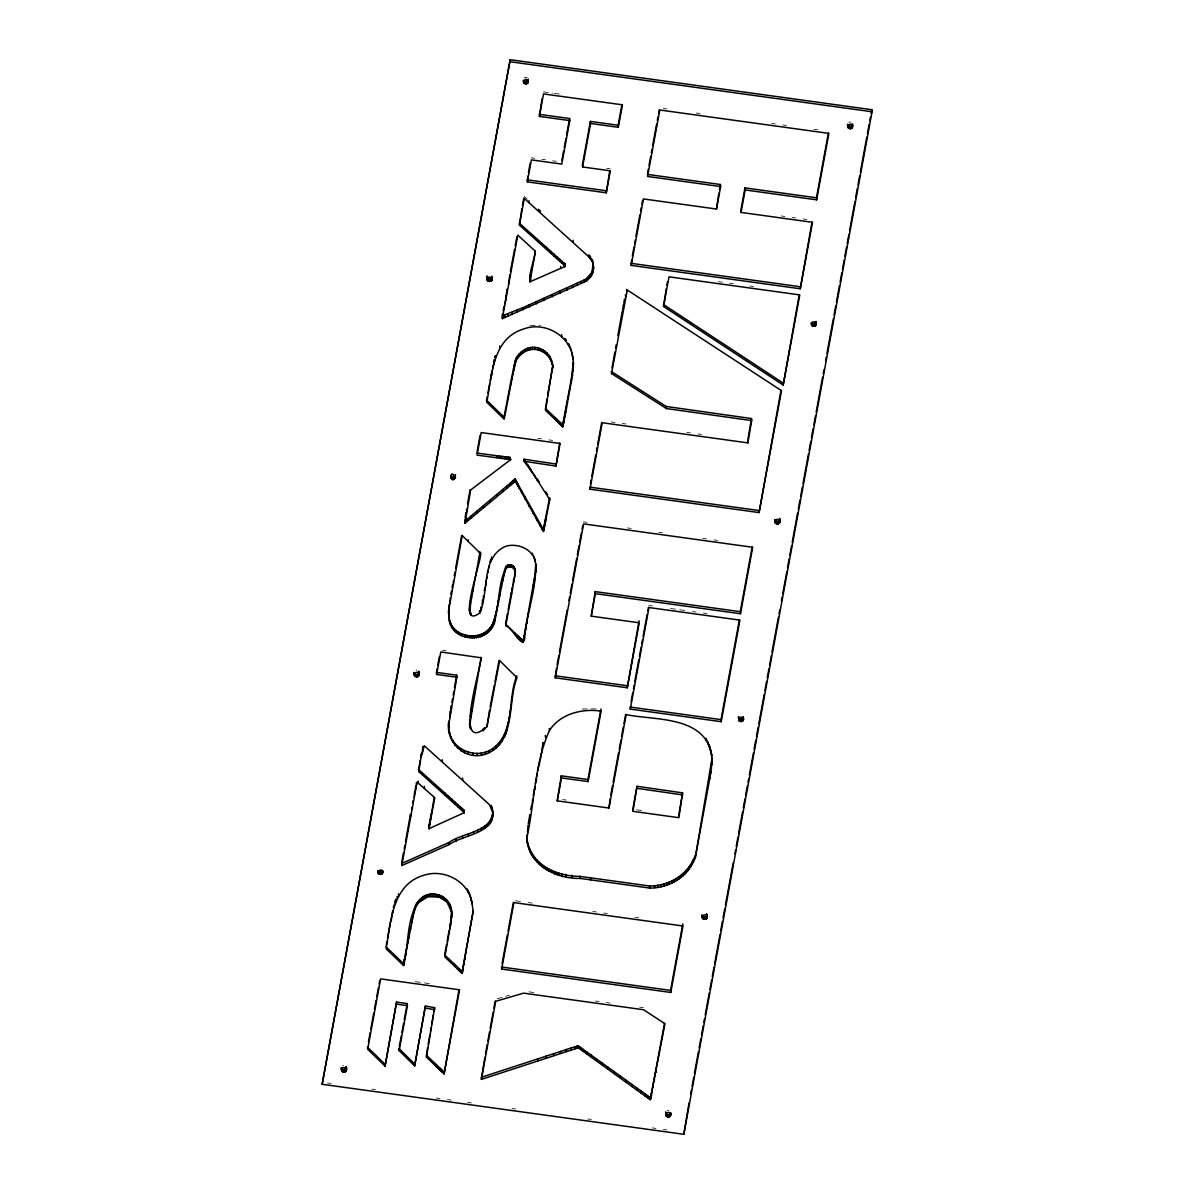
<?xml version="1.0" encoding="UTF-8"?>
<svg xmlns="http://www.w3.org/2000/svg" width="1194" height="1194" viewBox="0 0 1194 1194"><rect width="100%" height="100%" fill="white"/><g stroke="black" fill="none" stroke-linecap="round" stroke-linejoin="round"><path stroke-width="0.75" stroke-dasharray="5 3.75" d="M524.076 77.67L527.33 77.595M848.725 122.266L850.859 122.057M342.514 1065.72L343.335 1065.436M497.286 998.721L509.495 995.154M667.207 1110.39L668.938 1110.345M582.254 709.012L599.149 708.878M416.109 670.118L416.99 670.088M530.106 325.335L540.494 325.335M543.33 91.848L552.509 93.117M554.344 93.371L559.852 94.132M663.282 108.445L666.953 108.953M696.371 113.012L700.042 113.52M771.712 123.43L775.399 123.952M782.742 124.967L786.428 125.474M813.995 129.28L817.666 129.788M531.181 157.817L534.763 158.324M541.912 159.309L545.494 159.802M552.643 160.787L556.225 161.28M606.656 168.264L610.119 168.742M781.16 215.95L784.831 216.457M792.159 217.457L795.831 217.965M803.159 218.98L806.831 219.487M718.534 281.635L722.221 282.142M729.594 283.172L733.265 283.679M749.847 285.963L753.533 286.47M611.253 421.96L614.94 422.467M622.313 423.482L625.999 423.989M686.834 432.407L690.52 432.915M697.893 433.929L701.594 434.452M537.897 438.362L541.569 438.87M548.912 439.899L552.583 440.407M583.418 521.838L587.09 522.345M627.522 527.927L631.208 528.435M658.775 532.255L662.446 532.763M702.878 538.345L706.564 538.867M713.908 539.882L717.579 540.389M648.79 605.477L652.431 605.985M670.625 608.507L677.893 609.507M679.714 609.761L685.162 610.507M692.445 611.522L696.072 612.029M703.356 613.029L706.982 613.537M562.598 799.577L566.284 800.084M636.462 809.786L641.969 810.547M515.539 900.798L521.062 901.56M528.405 902.574L532.091 903.082M592.731 911.47L596.418 911.977M603.761 913.007L607.433 913.514M635.014 917.32L638.686 917.828M528.987 991.856L534.524 992.617M595.373 1001.035L599.06 1001.542M606.433 1002.572L610.134 1003.079M639.641 1007.154L643.327 1007.661M415.303 981.647L422.646 982.662M424.482 982.916L429.989 983.677M327.499 1082.988L331.186 1083.495M371.782 1089.122L375.468 1089.629M436.362 1098.047L440.049 1098.555M447.437 1099.584L451.123 1100.092M467.735 1102.39L471.421 1102.898M512.017 1108.51L515.704 1109.017M587.672 1118.972L591.358 1119.479M652.252 1127.897L655.939 1128.405M663.327 1129.434L667.013 1129.942M442.437 650.163L446.093 650.685M524.091 196.338L527.196 199.174"/><path stroke-width="1.5" d="M534.897 250.904C535.793 257.217 527.852 274.396 530.748 279.336M448.466 611.268L448.69 614.731L449.123 604.836L449.019 618.537L448.825 616.462C448.899 644.775 494.48 644.551 495.51 616.94C499.002 601.358 501.226 585.493 505.286 570.045C505.808 567.18 509.107 566.508 511.51 567.105C514.301 567.792 515.808 570.911 515.032 573.598C512.435 591.194 508.793 608.612 505.734 626.119C511.45 625.372 525.032 655.163 524.897 634.342C527.733 610.746 536.628 587.254 535.599 563.449C534.181 549.553 518.286 542.792 506.002 546.18C480.779 556.852 489.033 591.358 480.018 612.761C452.511 633.671 488.047 545.688 479.301 552.553M449.317 606.895L462.227 535.584L479.839 552.792L470.54 603.821L469.794 613.537M545.315 408.258L562.687 424.766L571.254 379.602L573.359 362.528L572.433 375.767L562.881 426.825L545.509 410.333L546.927 399.08M448.81 727.788L448.795 721.206C445.078 741.683 465.048 761.429 485.495 754.16C516.614 743.131 507.211 701.221 517.047 677.789L499.659 660.566L486.928 726.758C450.138 758.429 485.794 653.058 480.51 657.521M695.266 857.785L712.057 758.145L710.773 772.996L695.266 857.785C688.52 876.56 669.341 888.172 649.76 888.082L580.075 878.411C556.21 879.053 528.196 864.844 526.852 838.472L527.047 840.531L526.852 835.039L527.047 837.098C534.688 801.95 534.524 763.444 549.434 730.534C560.404 713.579 582.165 708.415 601.119 711.072L588.135 781.592L561.478 777.906L561.27 775.831L587.941 779.518L588.135 781.592M523.002 642.327L535.181 573.747L535.837 563.941L536.24 568.419M420.258 760.459L418.587 769.548L463.839 810.01L464.287 812.636L428.9 828.726L434.78 797.711L417.079 782.115L401.751 865.59L449.198 844.576C462.884 834.591 495.391 833.994 492.734 810.622C492.749 832.561 462.421 832.442 449.004 842.501L401.557 863.516M451.033 922.484L451.645 912.38L451.033 922.484L444.825 956.946L461.899 973.214L473.152 911.231L462.168 973.11M502.286 315.843L522.808 307.724L585.97 279.142L591.97 272.292L593.164 262.456L593.537 268.784L592.179 274.351L586.164 281.202L502.39 318.619L502.629 313.858L502.39 318.619M403.781 961.752L403.587 964.051L413.825 912.917L416.154 906.067L418.9 902.41L427.84 896.724L439.198 897.052L447.063 902.127L451.616 912.112C452.019 897.366 432.959 888.575 421.795 897.709C405.736 914.679 409.363 943.782 403.557 965.528L386.155 948.872C390.542 922.902 392.095 884.65 423.303 875.441C444.019 868.202 469.317 881.5 472.167 904.052L470.167 895.515M469.735 724.952L481.018 657.79L440.795 651.954L436.661 674.446L456.869 677.252L448.989 723.265M346.514 1069.705C346.573 1072.928 340.947 1072.675 341.499 1069.406C342.768 1063.944 349.036 1072.555 346.17 1066.854M419.258 674.789C418.915 668.386 410.109 675.714 416.781 676.744C420.378 677.491 419.273 668.715 418.766 673.476C417.721 675.311 414.497 674.968 414.079 672.834M455.526 477.51C448.093 465.212 451.571 490.047 455.481 474.66M487.346 280.321C485.361 273.814 496.57 278.635 489.988 281.381C486.242 282.381 485.854 273.381 487.719 278.859C489.331 280.187 492.256 278.769 491.824 276.605M528.285 82.192L528.241 79.341L528.285 82.192L526.793 83.61L524.3 83.267L523.42 81.117L525.897 79.162L528.435 81.401M707.161 917.29C706.818 910.888 698.027 918.216 704.684 919.246C708.281 919.992 707.176 911.216 706.669 915.977C705.624 917.813 702.415 917.47 701.982 915.335M743.384 717.161L741.31 719.475L738.489 718.057L739.444 721.086L742.325 721.251L743.578 719.221L741.892 717.101L739.414 717.549L738.683 720.131M779.966 521.569C780.01 524.793 774.384 524.539 774.951 521.285C776.204 515.808 782.473 524.435 779.607 518.718M816.144 321.843L814.084 324.171L811.263 322.738L812.204 325.768L815.099 325.932L816.338 323.902L814.666 321.783L812.174 322.231L811.457 324.813M428.855 825.681L429.004 828.681L434.228 797.473M514.345 578.284C515.286 573.299 516.33 563.15 508.047 565.061C497.794 579.194 500.241 602.313 494.182 619.432C489.674 641.282 454.72 641.253 449.526 619.925L449.72 621.984M476.839 453.063L510.211 457.481L510.569 459.69L470.645 489.988L465.078 523.106L515.435 481.242L543.419 531.599L549.777 499.734L549.583 497.674L543.345 529.39L515.107 479.167L465.078 520.987L464.75 520.196L465.078 523.106M502.823 315.917L517.793 235.143L535.419 251.277L530.002 281.769L565.374 266.307L519.42 225.129L521.823 208.816M528.017 825.397L527.494 832.397M466.093 514.704L465.899 512.629L465.257 519.644M528.27 823.756L529.808 814.741L530.002 816.8M678.685 815.621L682.58 792.861L637.014 786.294L632.79 809.278L632.984 811.338L678.879 817.681L682.58 792.861M747.966 439.108L751.474 418.542L666.192 406.467L611.358 371.498L611.552 373.573L666.386 408.542L751.683 420.601L747.877 442.884L602.239 422.736L590 489.197L759.086 512.584L781.503 390.662L627.298 290.023L611.552 373.573M450.302 597.731L449.914 603.134M450.645 709.475L451.272 705.848L451.466 707.923M451.914 702.251L452.541 698.639M453.183 695.027L453.81 691.416M454.451 687.819L456.675 675.177L436.467 672.386L437.108 668.924M547.568 395.408L552.732 366.006C552.3 352.663 537.33 342.842 525.256 349.32C520.987 351.723 516.778 355.439 515.375 360.289C511.002 379.11 507.838 398.199 503.958 417.124L486.57 400.169L487.242 396.617M545.509 410.333L552.732 366.006M426.452 1057.138L434.646 1007.632L425.377 1006.049L414.646 1065.914L399.154 1050.556L407.423 1005.646L407.229 1003.587L396.572 1002.109L385.065 1066.167L367.677 1049.227L380.617 978.886L459.571 989.811L444.078 1073.943L426.452 1057.138L427.542 1047.78M428.198 1044.123L429.81 1035.004M430.452 1031.347L431.094 1027.706M431.75 1024.049L433.362 1014.93M434.004 1011.273L434.646 1007.632M450.869 594.418L451.451 591.149M503.167 310.724L503.913 306.574L504.107 308.649M511.644 590.776L512.211 587.552L512.405 589.627M401.885 861.695L403.527 852.606M404.184 848.964L404.841 845.337M405.497 841.695L410.438 814.412L410.632 816.472M530.748 809.562L531.36 806.114M612.015 367.931L614.91 351.872M615.552 348.305L616.208 344.738M617.82 335.812L622.238 311.455M452.048 587.851L452.66 584.523M507.301 291.261L507.107 289.187L505.032 303.589M522.465 205.249L523.763 198.129M519.42 225.129L524.285 198.413L588.911 256.904L592.448 261.889L593.627 267.292M446.541 944.499L444.631 954.887L461.705 971.14L461.899 973.214M447.168 941.051L449.078 930.663L449.272 932.723M532.628 799.174L532.181 804.726M533.255 795.697L534.852 786.965L535.046 789.025M535.464 783.622L536.375 778.622L536.569 780.682M510.181 59.7L322.156 1084.286L683.819 1134.3L872.038 111.773L871.844 109.714L510.181 59.7L322.156 1084.286M368.468 1041.75L370.14 1032.735M370.797 1029.124L373.782 1012.9M374.453 1009.288L376.11 1000.274M376.782 996.662L378.438 987.647M379.095 984.035L379.767 980.438M437.735 665.461L439.332 656.819M454.272 575.702L454.944 572.03M455.615 568.359L461.69 535.36M467.511 503.808L470.123 489.689M477.152 451.332L480.033 435.706M590.388 121.415L590.582 123.475L618.328 127.31L618.134 125.251L590.388 121.415L582.388 164.906L582.582 166.966L610.313 170.802L606.268 192.801L527.33 181.876L527.808 176.145M528.479 172.488L530.166 163.324M527.33 181.876L531.375 159.892L561.777 164.085L569.792 120.594L539.389 116.4L542.046 98.774M420.93 756.817L421.601 753.175L418.781 771.608L464.287 812.636M539.389 116.4L543.524 93.923L622.462 104.833L618.328 127.31M561.926 160.22L563.583 151.16M564.255 147.534L565.926 138.474M566.583 134.847L569.598 118.534L539.181 114.34M399.289 1046.69L401.274 1035.914M401.93 1032.317L403.587 1023.348M404.244 1019.751L407.229 1003.587M582.582 166.966L590.582 123.475M507.48 613.507L505.54 624.059L522.599 640.357L522.793 642.432M508.122 609.985L511.345 592.373L511.539 594.448M444.078 1073.943L459.033 989.572M555.777 464.003L523.957 459.212L524.151 461.287L555.971 466.078L559.613 443.153M606.268 192.801L609.791 170.578M618.134 125.251L621.955 104.505M555.971 466.078L560.135 443.481L481.182 432.556L477.033 455.123L510.674 459.6M481.361 1079.406L495.734 1001.288L523.644 993.154L643.521 1009.736L664.998 1023.736L650.163 1099.644L578.254 1047.81L481.361 1079.406L484.839 1057.362M485.51 1053.72L487.182 1044.646M487.853 1041.004L489.525 1031.929M490.197 1028.288L493.197 1011.945M493.868 1008.303L495.212 1001.05M502.137 963.409L507.42 934.678M508.092 931.081L513.375 902.351M536.658 777.04L537.24 773.876M595.194 591.612L595.388 593.672L740.474 613.731L740.265 611.671L595.194 591.612L591.239 616.149L639.253 622.79L627.283 687.789L555.285 677.819L556.434 668.431M557.105 664.774L558.792 655.61M559.464 651.939L567.225 609.791M568.911 600.627L569.583 596.97M570.269 593.299L571.956 584.135M572.627 580.478L576.672 558.479M577.344 554.822L579.03 545.658M579.702 541.986L581.388 532.822M582.075 529.166L582.747 525.494M590.463 483.54L591.134 479.958M591.791 476.361L595.761 454.81M596.418 451.213L597.075 447.616M597.746 444.034L601.701 422.482M744.981 187.891L745.175 189.95L816.651 199.831L816.457 197.771L744.981 187.891L740.847 210.368L741.041 212.428L812.517 222.308L800.279 288.769L631.193 265.396L631.656 259.74M632.327 256.143L633.984 247.158M634.641 243.576L635.298 239.979M635.954 236.382L639.924 214.83M640.596 211.234L641.253 207.652M641.909 204.055L642.581 200.458M647.7 172.593L648.372 169.011M649.029 165.414L650.685 156.429M651.342 152.832L651.999 149.25M652.655 145.653L656.625 124.101M657.297 120.504L657.954 116.908M658.61 113.326L659.282 109.729M537.822 770.712L538.837 765.22M501.674 969.065L513.898 902.604L682.983 925.992L670.759 992.453L501.674 969.065L501.48 967.006L670.565 990.393L670.759 992.453M555.285 677.819L583.612 523.897L752.698 547.27L740.474 613.731M631.193 265.396L643.432 198.935L716.504 209.04L720.639 186.562L720.445 184.503L647.372 174.399M561.27 775.831L557.24 800.861L608.985 808.025L626.178 714.624C654.715 720.564 705.773 715.355 711.714 755.772L709.34 745.534L705.729 738.355L705.923 740.414M557.24 800.861L561.478 777.906M591.239 616.149L595.388 593.672M663.536 306.485L668.998 276.829L799.786 294.903L783.204 385.05L663.536 306.485L666.237 288.724M666.879 285.232L667.521 281.739M587.941 779.518L600.925 709.012M627.283 687.789L639.059 620.731M718.863 193.144L716.504 209.04M719.489 189.682L720.445 184.503M610.134 798.637L608.985 808.025M610.806 794.965L612.492 785.816M613.164 782.16L618.567 752.847M619.238 749.19L620.925 740.041M621.596 736.37L623.283 727.221M623.955 723.549L625.641 714.4M631.104 701.594L632.775 692.535M633.447 688.908L634.104 685.281M634.775 681.655L638.775 659.894M639.447 656.267L641.118 647.193M641.79 643.566L642.447 639.939M643.118 636.312L647.133 614.552M647.79 610.925L648.461 607.298M630.298 709.102L648.984 607.552L739.922 620.119L721.221 721.683L630.298 709.102L630.104 707.042L721.027 719.609L721.221 721.683M741.041 212.428L745.175 189.95M632.984 811.338L637.014 786.294M650.402 1099.584L664.476 1023.467M670.565 990.393L682.789 923.932M740.265 611.671L752.175 547.016M759.086 512.584L780.966 390.408M800.279 288.769L811.995 222.054M816.457 197.771L828.367 133.116M721.027 719.609L739.384 619.865M783.204 385.05L799.249 294.649M816.651 199.831L828.89 133.385L659.804 109.997L647.566 176.458L720.639 186.562M689.013 1102.913L683.819 1134.3M690.699 1093.749L691.386 1090.092M692.057 1086.421L693.744 1077.257M694.415 1073.6L698.46 1051.601M699.132 1047.944L700.818 1038.78M701.505 1035.108L703.191 1025.959M703.863 1022.288L704.535 1018.616M705.206 1014.96L709.251 992.96M709.937 989.304L711.624 980.14M712.296 976.468L713.982 967.319M714.654 963.648L720.057 934.335M720.728 930.663L722.415 921.499M723.086 917.843L724.773 908.679M725.445 905.007L733.206 862.859M734.892 853.695L735.564 850.038M736.235 846.367L737.922 837.203M738.608 833.546L742.653 811.547M743.325 807.89L745.011 798.726M745.683 795.055L747.369 785.891M748.041 782.234L748.728 778.563M749.399 774.906L753.444 752.907M754.115 749.25L755.802 740.086M756.474 736.414L758.16 727.25M758.847 723.594L764.235 694.266M764.906 690.61L766.593 681.446M767.279 677.774L768.966 668.625M769.637 664.954L771.324 655.79M771.996 652.118L778.413 617.313M779.085 613.641L779.757 609.985M781.443 600.821L782.115 597.149M782.786 593.493L786.846 571.493M787.518 567.837L789.204 558.673M789.876 555.001L791.562 545.837M792.234 542.18L797.637 512.853M798.308 509.196L799.995 500.032M800.667 496.361L802.353 487.197M803.025 483.54L808.428 454.213M809.099 450.556L810.786 441.392M811.457 437.72L813.144 428.556M813.83 424.9L815.517 415.736M816.189 412.064L822.591 377.259M823.263 373.588L823.95 369.916M825.636 360.767L826.308 357.096M826.979 353.424L833.382 318.619M834.069 314.947L835.755 305.783M836.427 302.127L839.457 285.635M840.128 281.963L841.815 272.799M842.501 269.143L844.188 259.979M844.859 256.307L846.546 247.143M847.218 243.486L848.904 234.322M849.576 230.651L854.979 201.338M855.65 197.667L857.337 188.503M858.008 184.846L859.695 175.682M860.367 172.011L866.784 137.191M867.456 133.534L869.142 124.37M869.814 120.698L870.486 117.042M871.172 113.37L871.844 109.714M487.898 393.08L489.555 384.199M490.212 380.662L492.092 370.662M552.926 368.065C552.494 354.722 537.524 344.902 525.45 351.379C521.181 353.782 516.972 357.499 515.569 362.349C511.196 381.17 508.032 400.259 504.166 419.184L486.764 402.229C492.122 376.319 491.838 339.021 523.136 329.156C544.837 320.693 571.239 335.992 573.09 359.513L571.732 352.081M386.274 945.081L386.916 941.633M387.557 938.186L390.438 922.693M414.616 791.667L414.184 797.099M486.122 580.971L485.764 586.03M622.567 309.739L623.522 304.589L623.716 306.649M539.792 760.071L539.375 765.444M509.778 274.889L508.599 284.217M510.45 271.247L514.539 249.442M515.226 245.8L516.927 236.71M540.942 753.862L540.598 758.817M391.975 914.485L391.274 921.305M385.065 1066.167L396.572 1002.109M414.646 1065.914L425.377 1006.049M623.775 303.201L624.566 299.037L624.76 301.112M542.389 746.175L541.688 753.041M421.795 755.235L424.228 745.698L489.436 804.652L492.928 812.696M484.286 590.731L484.794 588.09L484.988 590.149M448.735 726.952C448.675 748.578 475.839 760.862 492.749 748.474C515.524 732.086 507.331 698.281 516.853 675.729M489.48 710.385L486.928 726.758M490.167 706.803L494.301 685.341M494.988 681.759L499.122 660.297M542.628 744.952L543.106 742.519L543.3 744.578M492.615 367.976L493.107 365.498L493.301 367.558M392.229 913.201L392.736 910.649L392.93 912.709M423.094 748.728L422.9 746.653L422.303 752.578M482.615 599.254L482.182 604.403M393.363 907.589L393.901 905.171L394.11 907.246M403.557 965.528L403.975 963.812M494.823 357.513L495.271 355.767L495.465 357.827M528.211 79.744L526.166 81.67L523.539 80.61M455.436 475.063L453.407 476.973L450.765 475.913M378.005 872.948L378.423 870.665L381.229 869.904L382.856 871.635L381.662 874.068L378.767 873.904L377.811 870.874L380.199 872.336L382.677 870.381M852.576 127.042C853.441 120.698 843.442 126.474 849.785 128.594C853.665 129.982 852.8 120.445 852.203 125.34C851.158 127.176 847.949 126.833 847.516 124.698M670.67 1115.33C671.521 1108.987 661.521 1114.763 667.864 1116.883C671.461 1118.196 671.341 1109.375 670.043 1113.972C668.804 1115.45 665.998 1114.957 665.61 1112.987M489.943 562.09L490.749 559.255L490.943 561.329M341.32 1068.152L344.26 1069.958L346.275 1067.242M774.757 520.017L777.697 521.823L779.727 519.106M527.464 843.277L527.27 841.218C531.643 865.172 557.628 876.545 579.881 876.351L649.566 886.008C669.147 886.112 688.326 874.501 695.072 855.725M479.301 611.686L479.824 610.701L480.018 612.761M467.69 540.927L468.466 539.807M519.226 223.069L564.822 263.859L564.598 266.755M428.81 826.621L429.258 828.591M481.167 1077.346L578.06 1045.75L650.208 1097.525M510.375 61.76L872.038 111.773M527.136 179.816L606.074 190.727M630.999 263.322L800.084 286.709M758.891 510.525L589.806 487.137L590 489.197M555.091 675.759L627.089 685.714M396.766 1004.169L407.423 1005.646M637.223 788.368L682.774 794.92M425.571 1008.124L434.84 1009.691M471.003 613.209L470.958 615.119M663.342 304.425L783.01 382.99M540.643 211.219L538.479 209.293L538.673 211.353M426.258 1055.078L443.884 1071.884M385.946 946.797L403.363 963.454M384.871 1064.108L367.483 1047.153L367.677 1049.227M414.452 1063.839L398.96 1048.481L399.154 1050.556M590.672 257.173L588.717 254.844L588.911 256.904M564.941 338.32L566.463 340.32M469.63 724.862L470.899 729.146M523.957 459.212L549.777 499.734M524.151 461.287L527.091 465.481M539.106 481.779L537.21 478.884L537.404 480.958M545.762 491.898L547.673 494.779M466.914 888.62L469.749 894.276M470.003 612.253L469.391 610.298M570.105 347.066L568.448 343.573L568.642 345.633M592.791 261.128L592.254 259.829L592.448 261.889M492.525 809.219L491.674 806.517L491.868 808.592M570.538 348.305L571.419 350.782M535.405 561.374L534.852 559.031L535.046 561.105M471.958 901.977L473.346 913.291M572.881 357.439L573.553 364.588M711.52 753.698L712.296 761.429M451.422 910.052L451.854 914.44M852.203 125.34L852.397 127.415M851.949 125.683L852.143 127.743M851.65 125.967L851.844 128.042M851.292 126.206L851.486 128.28M850.889 126.385L851.083 128.459M850.471 126.504L850.665 128.564M850.024 126.549L850.218 128.609M849.591 126.519L849.785 128.594M849.158 126.43L849.352 128.489M848.755 126.265L848.949 128.34M848.397 126.042L848.591 128.116M848.083 125.773L848.277 127.833M847.636 125.086L848.024 127.504M847.486 124.295L847.725 126.758M816.114 321.44L816.308 324.305M816.009 322.634L816.203 324.693M815.815 323.007L816.009 325.067M815.577 323.335L815.771 325.41M815.263 323.634L815.457 325.693M814.905 323.873L815.099 325.932M814.502 324.052L814.696 326.111M814.084 324.171L814.278 326.231M813.636 324.216L813.83 326.275M813.204 324.186L813.398 326.246M812.771 324.096L812.98 326.156M812.383 323.932L812.577 325.992M812.01 323.708L812.204 325.768M811.696 323.425L811.89 325.484M811.442 323.111L811.636 325.171M779.413 518.36L779.816 522.36M779.443 520.659L779.637 522.733M779.189 521.002L779.384 523.062M778.876 521.285L779.07 523.36M778.518 521.524L778.712 523.599M778.115 521.703L778.324 523.778M777.697 521.823L777.891 523.882M777.264 521.868L777.458 523.927M776.816 521.838L777.01 523.912M776.399 521.748L776.593 523.808M775.996 521.584L776.19 523.644M775.637 521.36L775.831 523.435M775.324 521.091L775.518 523.151M774.876 520.405L775.249 522.823M774.712 519.614L774.951 522.077M751.474 418.542L751.683 420.601M747.668 440.825L747.877 442.884M743.34 716.758L743.549 719.624M743.235 717.952L743.25 720.385M742.802 718.654L742.996 720.728M742.489 718.952L742.683 721.012M742.131 719.191L742.325 721.251M741.743 719.37L741.937 721.43M741.31 719.475L741.504 721.549M740.877 719.519L741.071 721.594M740.429 719.504L740.638 721.564M740.011 719.4L740.205 721.474M739.608 719.251L739.802 721.31M739.25 719.027L739.444 721.086M738.937 718.743L739.131 720.803M738.474 716.49L738.877 720.489M712.027 760.936L712.221 762.996M710.609 749.504L710.803 751.563M711.788 763.16L711.982 765.235M709.34 745.534L709.534 747.593M711.326 766.399L711.52 768.458M710.564 770.936L710.773 772.996M707.714 741.817L707.908 743.892M709.49 777.13L709.684 779.189M708.027 785.279L708.221 787.353M706.117 795.741L706.311 797.801M666.192 406.467L666.386 408.542M706.654 913.679L707.042 917.679M706.669 915.977L706.863 918.052M706.415 916.32L706.609 918.38M706.117 916.604L706.311 918.679M705.758 916.843L705.952 918.917M705.356 917.022L705.55 919.096M704.923 917.141L705.132 919.201M704.49 917.186L704.684 919.246M704.057 917.156L704.251 919.216M703.624 917.067L703.818 919.126M703.221 916.902L703.415 918.962M702.863 916.679L703.057 918.738M702.296 916.082L702.744 918.47M701.953 914.932L702.296 917.783M693.147 859.605L693.341 861.665M691.804 862.172L691.998 864.232M690.46 864.516L690.654 866.59M689.072 866.665L689.281 868.739M687.64 868.65L687.834 870.71M686.132 870.486L686.326 872.56M684.52 872.217L684.714 874.277M682.774 873.844L682.983 875.903M626.552 289.455L626.746 291.515M680.908 875.411L681.102 877.471M625.417 294.739L625.611 296.799M678.864 876.933L679.058 878.993M676.535 878.5L676.729 880.56M674.147 879.888L674.341 881.963M620.716 319.768L620.91 321.828M671.655 881.142L671.864 883.202M669.088 882.232L669.282 884.291M666.431 883.172L666.625 885.232M663.655 883.963L663.849 886.038M660.76 884.62L660.954 886.694M657.745 885.142L657.939 887.202M654.581 885.53L654.775 887.59M593.343 266.725L593.537 268.784M593.105 268.307L593.299 270.381M592.806 269.754L593 271.814M591.552 258.516L591.746 260.576M592.433 271.068L592.627 273.127M591.97 272.292L592.179 274.351M649.566 886.008L649.76 888.082M591.433 273.426L591.627 275.486M589.612 255.785L589.806 257.844M670.282 1113.644L670.476 1115.703M590.776 274.501L590.97 276.56M670.043 1113.972L670.237 1116.047M669.73 1114.271L669.924 1116.33M590.015 275.53L590.209 277.605M669.371 1114.509L669.565 1116.569M668.968 1114.689L669.162 1116.748M589.12 276.545L589.329 278.605M668.55 1114.793L668.744 1116.868M668.103 1114.838L668.297 1116.912M667.67 1114.823L667.864 1116.883M588.105 277.53L588.299 279.59M667.237 1114.718L667.431 1116.793M666.849 1114.569L667.043 1116.629M666.476 1114.345L666.67 1116.405M666.162 1114.062L666.356 1116.121M586.926 278.53L587.135 280.605M665.715 1111.808L666.103 1115.808M585.97 279.142L586.164 281.202M569.598 118.534L569.792 120.594M584.045 280.142L584.239 282.202M581.165 281.545L581.359 283.605M655.864 1070.227L656.058 1072.287M654.312 1078.54L654.506 1080.615M577.314 283.366L577.508 285.426M653.088 1085.033L653.282 1087.092M573.001 240.263L573.195 242.322M652.148 1089.883L652.342 1091.958M651.431 1093.346L651.625 1095.405M650.894 1095.629L651.088 1097.689M650.506 1096.943L650.7 1099.002M649.969 1097.584L650.163 1099.644M572.508 285.575L572.702 287.65M649.252 1097.092L649.446 1099.167M647.476 1095.838L647.67 1097.898M644.745 1093.868L644.939 1095.928M565.18 264.232L565.269 266.381M564.822 263.859L565.001 266.531M566.732 288.217L566.926 290.276M563.762 262.859L563.956 264.934M573.254 365.468L573.448 367.528M572.896 369.095L573.09 371.155M641.148 1091.271L641.342 1093.331M562.061 261.307L562.255 263.367M572.239 373.707L572.433 375.767M559.792 259.247L559.986 261.307M560.628 266.411L560.822 268.471M571.254 379.602L571.448 381.677M636.79 1088.122L636.999 1090.182M569.926 387.11L570.12 389.169M557.016 256.755L557.21 258.814M559.986 291.246L560.18 293.321M568.195 396.527L568.389 398.587M553.822 253.859L554.016 255.934M561.613 334.618L561.807 336.693M567.254 401.587L567.448 403.647M631.79 1084.495L631.984 1086.555M566.359 406.363L566.568 408.423M550.24 250.665L550.434 252.725M565.538 410.766L565.732 412.826M564.777 414.706L564.971 416.766M564.105 418.109L564.299 420.184M552.255 294.709L552.449 296.769M626.253 1080.466L626.447 1082.525M563.553 420.9L563.747 422.974M546.359 247.203L546.553 249.262M563.12 422.989L563.314 425.064M562.822 424.303L562.881 426.825M562.493 424.616L562.687 426.676M562.046 424.228L562.24 426.288M561.359 423.616L561.568 425.676M560.479 422.795L560.673 424.855M527.912 80.505L528.106 82.565M527.658 80.834L527.852 82.908M527.36 81.132L527.554 83.192M559.419 421.795L559.613 423.855M527.002 81.371L527.196 83.431M526.599 81.55L526.793 83.61M620.253 1076.107L620.462 1078.167M526.166 81.67L526.375 83.729M558.195 420.646L558.389 422.706M525.733 81.714L525.927 83.774M525.3 81.685L525.494 83.744M551.971 362.573L552.165 364.633M524.867 81.595L525.062 83.655M551.121 359.692L551.315 361.767M556.837 419.363L557.031 421.422M524.464 81.431L524.659 83.49M524.106 81.207L524.3 83.267M523.793 80.923L523.987 82.983M549.971 357.081L550.18 359.14M523.345 80.237L523.733 82.67M555.389 417.96L555.583 420.034M543.568 298.56L543.763 300.634M548.539 354.737L548.733 356.812M546.822 352.693L547.016 354.752M613.925 1071.511L614.134 1073.57M544.852 350.946L545.046 353.021M528.927 200.741L529.121 202.801M542.643 349.543L542.837 351.603M536.196 301.828L536.39 303.888M540.21 348.469L540.419 350.529M590.448 877.829L590.642 879.888M607.612 1066.899L607.806 1068.973M531.614 267.71L531.808 269.769M531.091 270.516L531.285 272.575M530.643 272.963L530.837 275.023M537.598 347.752L537.793 349.812M530.285 275.038L530.479 277.098M530.017 276.724L530.211 278.799M529.823 278.053L530.3 281.665M529.733 278.993L530.002 281.769M534.793 347.409L534.987 349.469M601.627 1062.57L601.821 1064.63M529.226 304.903L529.42 306.962M532.255 347.424L532.449 349.484M546.031 516.912L546.225 518.972M579.881 876.351L580.075 878.411M529.823 347.752L530.017 349.812M545.494 519.688L545.688 521.763M596.09 1058.556L596.284 1060.63M545.001 522.196L545.195 524.27M544.554 524.39L544.748 526.464M527.479 348.379L527.688 350.439M544.151 526.241L544.345 528.3M543.807 527.703L544.016 529.778M522.808 307.724L523.002 309.783M543.539 528.763L543.733 530.837M525.256 349.32L525.45 351.379M542.121 527.703L542.315 529.763M591.105 1054.974L591.299 1057.033M535.33 476.048L535.524 478.107M539.778 523.599L539.972 525.673M523.151 350.543L523.345 352.603M571.836 875.217L572.03 877.277M533.524 473.331L533.718 475.391M521.166 352.051L521.36 354.125M517.032 310.246L517.226 312.306M536.524 517.868L536.718 519.927M532.031 472.839L530.285 468.466L530.479 470.526M586.776 1051.854L586.97 1053.929M519.3 353.857L519.494 355.916M528.927 466.421L529.121 468.481M532.718 511.122L532.912 513.181M583.194 1049.302L583.388 1051.377M517.569 355.946L517.778 358.006M527.778 464.72L527.972 466.779M565.926 874.336L566.12 876.396M512.047 312.41L512.241 314.485M535.957 567.986L536.151 570.06M515.987 358.319L516.181 360.379M515.733 358.976L515.927 361.036M535.688 570.344L535.882 572.419M534.196 556.897L534.39 558.971M515.375 360.289L515.569 362.349M580.493 1047.392L580.687 1049.451M528.718 503.972L528.912 506.047M535.181 573.747L535.375 575.821M514.883 362.245L515.077 364.319M549.24 728.474L549.434 730.534M532.479 553.21L532.673 555.27M514.301 364.886L514.495 366.946M578.732 1046.183L578.926 1048.242M534.39 578.523L534.584 580.582M561.762 873.665L561.956 875.739M578.06 1045.75L578.254 1047.81M513.584 368.2L513.778 370.274M577.165 1045.989L577.359 1048.048M507.943 314.186L508.137 316.246M505.898 295.694L506.092 297.754M524.867 497.062L525.062 499.122M533.27 584.985L533.464 587.045M512.748 372.215L512.942 374.274M558.926 873.142L559.12 875.202M511.808 376.916L512.002 378.976M545.285 735.4L545.494 737.474M574.807 1046.705L575.001 1048.78M531.763 593.463L531.957 595.522M504.853 315.5L505.047 317.559M521.509 491.003L521.703 493.062M510.733 382.334L510.928 384.393M557.031 872.68L557.225 874.754M555.658 872.247L555.867 874.306M502.898 316.306L503.092 318.365M518.987 486.421L519.181 488.48M529.823 604.283L530.017 606.343M554.434 871.739L554.628 873.814M571.15 1047.869L571.344 1049.929M517.674 483.928L517.868 485.988M517.286 483.152L517.48 485.212M516.912 482.406L517.106 484.466M516.554 481.704L516.763 483.764M515.942 480.481L516.435 483.122M515.689 479.988L515.883 482.048M515.33 479.331L515.674 481.66M528.121 613.731L528.315 615.791M515.107 479.167L515.435 481.242M514.808 479.316L515.002 481.376M514.375 479.585L514.569 481.66M551.434 870.441L551.628 872.501M513.823 479.988L514.017 482.063M526.718 621.447L526.927 623.507M513.151 480.51L513.345 482.57M566.299 1049.422L566.493 1051.496M499.674 346.006L499.868 348.066M510.211 457.481L510.405 459.541M512.405 481.122L512.599 483.182M548.777 869.157L548.971 871.217M525.599 627.566L525.793 629.626M509.42 457.347L509.614 459.406M511.569 481.824L511.763 483.883M491.704 276.217L492.018 279.471M491.719 277.799L491.913 279.859M491.525 278.157L491.719 280.232M510.689 482.585L510.883 484.66M491.286 278.5L491.48 280.56M508.181 457.168L508.375 459.227M524.703 632.283L524.897 634.342M490.973 278.784L491.167 280.859M546.374 867.844L546.568 869.904M490.615 279.023L490.809 281.097M509.763 483.421L509.957 485.495M490.212 279.202L490.406 281.277M524.002 635.745L524.196 637.805M489.794 279.321L489.988 281.381M506.525 456.929L506.719 458.989M523.479 638.118L523.673 640.178M489.346 279.366L489.54 281.426M523.091 639.566L523.285 641.641M488.913 279.336L489.107 281.411M544.195 866.486L544.389 868.545M488.48 279.247L488.674 281.306M522.345 640.148L522.539 642.208M488.092 279.083L488.286 281.142M487.719 278.859L487.913 280.933M504.495 456.645L504.689 458.705M521.853 639.686L522.047 641.76M487.137 275.948L487.331 278.023M487.406 278.59L487.6 280.65M507.122 485.734L507.316 487.794M514.793 568.344L515.196 572.195M560.404 1051.332L560.598 1053.392M514.838 571.538L515.032 573.598M486.839 276.709L487.167 279.963M514.39 567.404L514.584 569.478M521.136 639.029L521.33 641.088M494.525 361.752L494.316 359.692L493.943 364.394M514.554 573.568L514.748 575.642M542.195 865.038L542.389 867.098M513.823 566.598L514.017 568.657M520.241 638.178L520.435 640.238M513.107 565.926L513.301 567.986M502.137 456.332L502.346 458.392M512.271 565.404L512.465 567.478M513.808 581.523L513.614 579.448L513.166 585.299M519.166 637.163L519.36 639.223M540.33 863.456L540.524 865.516M511.316 565.046L511.51 567.105M517.957 636.014L518.151 638.074M538.524 861.71L538.718 863.784M510.286 564.866L510.48 566.926M516.629 634.745L516.823 636.805M499.525 455.989L499.719 458.048M502.599 489.615L502.793 491.674M491.54 373.558L491.734 375.632M509.196 564.866L509.39 566.926M515.211 633.387L515.405 635.447M536.748 859.784L536.942 861.844M508.047 565.061L508.241 567.12M553.628 1053.526L553.822 1055.6M534.957 857.605L535.151 859.68M496.689 455.615L496.883 457.675M507.137 565.314L507.331 567.389M506.39 565.732L506.584 567.792M533.882 856.232L534.076 858.307M505.734 566.538L505.928 568.598M532.972 855.038L533.166 857.098M505.092 567.986L505.286 570.045M532.226 853.964L532.42 856.023M531.584 852.949L531.778 855.008M504.405 570.314L504.599 572.374M531.032 851.949L531.226 854.009M530.539 850.919L530.733 852.979M496.719 494.6L496.913 496.659M530.061 849.785L530.255 851.844M503.584 573.777L503.778 575.851M529.599 848.501L529.793 850.576M529.106 847.024L529.3 849.098M486.57 400.169L486.764 402.229M528.047 843.874L528.241 845.934M502.57 578.627L502.764 580.687M546.091 1055.989L546.285 1058.063M501.271 585.09L501.465 587.164M499.644 593.433L499.838 595.493M490.077 500.211L490.271 502.271M510.062 711.311L510.271 713.37M498.182 600.851L498.376 602.91M508.853 717.624L509.047 719.698M497.002 606.761L497.197 608.836M507.883 722.504L508.077 724.579M491.57 557.031L491.764 559.091M507.122 726.191L507.316 728.25M496.062 611.373L496.256 613.432M537.927 1058.66L538.121 1060.735M506.51 728.892L506.704 730.952M495.316 614.88L495.51 616.94M505.987 730.847L506.181 732.922M494.704 617.507L494.898 619.567M505.495 732.31L505.689 734.385M489.092 565.777L489.286 567.837M494.182 619.432L494.376 621.492M505.002 733.504L505.196 735.564M483.227 505.957L483.421 508.032M493.704 620.895L493.898 622.955M504.435 734.653L504.629 736.713M493.212 622.074L493.406 624.134M488.107 570.493L488.301 572.553M492.674 623.193L492.868 625.253M491.838 624.746L492.032 626.82M486.958 576.493L487.152 578.553M501.987 738.892L502.181 740.952M491.003 626.178L491.197 628.238M490.137 627.462L490.331 629.537M489.227 628.656L489.421 630.716M499.196 742.623L499.391 744.683M488.271 629.731L488.465 631.79M476.734 511.39L476.928 513.465M487.256 630.731L487.451 632.79M483.301 595.806L483.495 597.866M486.182 631.656L486.376 633.716M496.122 745.817L496.316 747.877M485.018 632.507L485.212 634.581M483.764 633.313L483.958 635.387M481.137 609.179L480.943 607.119L480.764 610.716M471.167 516.032L471.361 518.092M482.018 634.253L482.212 636.312M492.749 748.474L492.943 750.533M480.167 634.999L480.361 637.059M466.541 509.107L466.735 511.166M478.227 635.551L478.421 637.611M489.137 750.578L489.331 752.638M467.108 519.39L467.302 521.45M472.57 589.164L472.764 591.224M465.406 515.435L465.615 517.509M476.197 635.895L476.391 637.954M465.078 520.987L465.287 523.047M492.182 807.86L492.376 809.92M492.794 812.084L492.898 815.666M484.376 727.639L484.57 729.698M464.764 520.793L464.959 522.853M492.48 815.189L492.674 817.248M471.272 596.328L471.466 598.388M491.018 805.204L491.212 807.263M492.137 816.726L492.346 818.785M491.704 818.144L491.898 820.203M485.301 752.101L485.495 754.16M474.078 636.059L474.287 638.118M482.928 728.937L483.122 731.012M491.152 819.472L491.346 821.532M470.346 601.746L470.54 603.821M490.465 820.696L490.659 822.756M470.6 612.925L470.794 614.985M469.735 605.701L469.929 607.776M469.436 608.462L469.63 610.522M489.659 821.86L489.853 823.92M471.869 636.029L472.078 638.089M488.704 822.95L488.898 825.024M455.153 475.824L455.347 477.884M481.257 753.026L481.466 755.101M454.899 476.152L455.093 478.227M487.615 823.994L487.809 826.069M454.586 476.451L454.78 478.51M469.57 635.79L469.779 637.85M454.227 476.69L454.421 478.749M453.824 476.869L454.018 478.928M453.407 476.973L453.601 479.048M486.346 825.009L486.54 827.069M452.974 477.018L453.168 479.092M452.526 477.003L452.72 479.063M467.197 635.372L467.391 637.432M452.108 476.899L452.302 478.973M484.928 825.994L485.122 828.069M451.705 476.749L451.899 478.809M472.943 700.52L473.137 702.579M451.332 476.525L451.541 478.585M451.019 476.242L451.228 478.301M477.063 753.354L477.257 755.429M450.586 475.555L450.959 477.988M483.749 826.636L483.943 828.696M464.72 634.745L464.914 636.82M471.466 709.012L471.66 711.087M481.361 827.785L481.555 829.845M470.436 715.325L470.63 717.385M469.794 719.833L469.988 721.892M461.421 633.596L461.615 635.671M470.018 726.146L470.227 728.206M472.72 753.071L472.914 755.13M477.913 829.412L478.107 831.472M458.496 632.133L458.69 634.208M453.257 581.194L453.451 583.269M468.272 752.16L468.466 754.22M455.959 630.357L456.153 632.417M473.525 831.442L473.719 833.502M453.795 628.238L453.989 630.313M464.257 750.727L464.451 752.802M452.004 625.805L452.198 627.865M456.675 675.177L456.869 677.252M450.586 623.029L450.78 625.089M448.735 607.612L448.929 609.671M448.541 609.671L448.735 611.731M460.66 748.787L460.854 750.862M468.317 833.815L468.511 835.89M462.6 778.1L462.794 780.16M463.839 810.01L464.048 812.98M457.526 746.354L457.72 748.414M463.317 809.532L463.511 811.592M471.018 898.007L471.212 900.082M462.138 808.457L462.332 810.517M454.824 743.414L455.018 745.489M460.347 806.846L460.541 808.905M468.167 890.784L468.361 892.843M462.406 836.501L462.6 838.561M450.541 713.34L450.332 711.281L449.825 717.579M452.601 740.011L452.795 742.071M458.018 804.756L458.212 806.816M450.825 736.116L451.019 738.176M449.541 731.758L449.735 733.817M448.616 723.042L448.765 726.549M455.242 802.264L455.436 804.323M455.929 839.412L456.123 841.471M452.048 799.398L452.242 801.472M466.153 950.484L466.347 952.558M464.899 957.484L465.093 959.558M448.526 796.264L448.72 798.323M436.467 672.386L436.661 674.446M463.929 962.737L464.123 964.797M463.212 966.483L463.406 968.543M462.675 968.946L462.869 971.006M442.213 759.712L442.407 761.772M462.287 970.394L462.481 972.453M444.75 792.876L444.944 794.935M461.421 970.946L461.615 973.006M449.004 842.501L449.198 844.576M461.123 970.662L461.317 972.737M460.6 970.17L460.794 972.229M459.854 969.483L460.063 971.543M458.944 968.603L459.138 970.677M457.869 967.588L458.078 969.647M450.944 907.813L451.138 909.873M451.66 913.365L451.78 916.664M456.675 966.439L456.869 968.513M451.436 916.141L451.631 918.216M450.242 905.664L450.437 907.739M451.183 918.067L451.377 920.126M455.377 965.2L455.571 967.259M449.317 903.649L449.511 905.709M450.571 925.335L450.362 923.26L449.974 928.723M448.183 901.769L448.392 903.843M453.989 963.871L454.183 965.931M446.869 900.052L447.063 902.127M445.377 898.53L445.571 900.589M443.705 897.201L443.899 899.261M441.884 896.112L442.078 898.172M440.511 895.5L440.705 897.56M418.736 671.177L418.96 675.55M418.512 673.819L418.706 675.879M418.198 674.103L418.393 676.177M439.004 894.978L439.198 897.052M417.84 674.341L418.034 676.416M431.049 813.92L431.243 815.98M417.452 674.52L417.646 676.595M430.541 816.532L430.736 818.606M417.019 674.64L417.213 676.699M416.587 674.685L416.781 676.744M430.094 818.95L430.288 821.009M437.377 894.59L437.571 896.649M416.139 674.655L416.333 676.714M415.721 674.565L415.915 676.625M429.676 821.114L429.87 823.188M422.542 748.354L422.736 750.429M415.318 674.401L415.512 676.461M429.333 822.994L429.527 825.054M414.96 674.177L415.154 676.237M429.049 824.532L429.243 826.591M435.691 894.291L435.9 896.351M414.646 673.909L414.84 675.968M414.393 673.58L414.587 675.64M414.034 672.431L414.393 675.282M424.303 786.339L424.497 788.413M433.989 894.127L434.183 896.187M432.288 894.067L432.482 896.127M430.631 894.142L430.825 896.201M418.587 769.548L418.781 771.608M418.213 781.04L418.407 783.1M429.079 894.336L429.273 896.395M427.646 894.664L427.84 896.724M416.318 782.727L416.512 784.786M426.542 895.052L426.736 897.112M415.9 787.906L415.706 785.846L415.124 792.055M425.377 895.575L425.571 897.634M441.661 1069.794L441.855 1071.869M441.034 1069.197L441.228 1071.272M424.168 896.201L424.363 898.261M440.228 1068.451L440.422 1070.511M439.288 1067.54L439.482 1069.615M422.974 896.918L423.169 898.978M438.213 1066.526L438.422 1068.6M412.915 800.875L413.109 802.935M421.795 897.709L421.989 899.783M437.064 1065.421L437.258 1067.496M420.676 898.56L420.87 900.634M411.721 807.368L411.915 809.428M435.84 1064.257L436.034 1066.317M419.631 899.44L419.825 901.515M434.571 1063.033L434.765 1065.108M418.706 900.351L418.9 902.41M417.9 901.246L418.109 903.306M416.84 902.619L417.034 904.679M415.96 904.007L416.154 906.067M415.169 905.664L415.363 907.739M414.422 907.858L414.616 909.932M413.631 910.858L413.825 912.917M412.736 914.902L412.93 916.962M411.661 920.261L411.855 922.335M410.348 927.216L410.542 929.275M408.721 935.992L408.915 938.066M407.811 940.917L408.005 942.991M406.945 945.573L407.139 947.633M406.139 949.842L406.333 951.916M405.393 953.678L405.587 955.752M404.751 956.991L404.945 959.066M398.468 893.799L398.677 895.873M403.497 963.021L403.691 965.08M397.08 896.455L397.274 898.515M395.781 899.276L395.975 901.336M395.483 902.515L395.289 900.455L395.035 903.813M382.558 870.769L382.752 872.829M382.378 871.142L382.573 873.202M382.125 871.471L382.319 873.53M381.826 871.769L382.02 873.829M381.453 872.008L381.662 874.068M381.065 872.187L381.259 874.247M380.632 872.292L380.826 874.366M380.199 872.336L380.393 874.411M379.767 872.321L379.961 874.381M379.334 872.217L379.528 874.292M378.931 872.068L379.125 874.127M378.573 871.844L378.767 873.904M378.259 871.56L378.453 873.62M378.005 871.232L378.2 873.307M345.976 1066.496L346.379 1070.496M345.991 1068.794L346.185 1070.869M345.738 1069.137L345.947 1071.197M345.439 1069.421L345.633 1071.481M345.081 1069.66L345.275 1071.734M344.678 1069.839L344.872 1071.899M344.26 1069.958L344.454 1072.018M343.812 1070.003L344.006 1072.063M343.379 1069.973L343.573 1072.033M342.947 1069.884L343.141 1071.943M342.544 1069.72L342.753 1071.779M342.185 1069.496L342.38 1071.555M341.872 1069.227L342.066 1071.287M341.424 1068.54L341.812 1070.958M341.275 1067.749L341.514 1070.212M469.541 722.892L469.824 726.937M404.199 959.707L403.587 964.051L404.199 959.707"/></g></svg>
